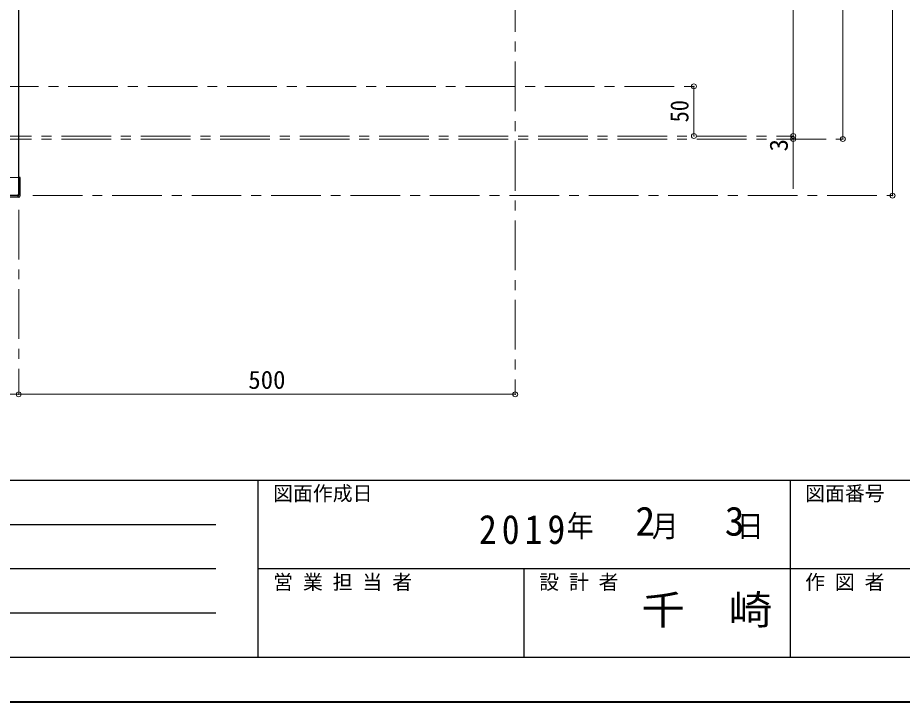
# Model space of a CAD drawing. Units: millimetres at full size, sheet at 1:10. Extents: x -2114 to 1936, y -1399 to 1411.
# Drawn here: x -387 to 504, y -1399 to -710 of the extents above; entities that cross this region are included whole.
import ezdxf
from ezdxf.enums import TextEntityAlignment as Align

# ---------------------------------------------------------------- set-up
doc = ezdxf.new("R2010")
doc.units = ezdxf.units.MM
doc.header["$LTSCALE"] = 10
doc.header["$PDMODE"] = 32
doc.header["$PDSIZE"] = 5
doc.linetypes.add('CHAIN1', pattern=[8, 5, -1, 1, -1])
doc.linetypes.add('DASHED1', pattern=[1.8, 1.2, -0.6])
doc.layers.add('0-0_ﾚｲﾔ1', color=4, linetype='Continuous', lineweight=9)
doc.styles.add('ＭＳ ゴシック', font='')
doc.styles.get('ＭＳ ゴシック').set_extended_font_data('MS Gothic')

msp = doc.modelspace()

# ---------------------------------------------------------------- linework, layer by layer
at = {"layer": '0-0_ﾚｲﾔ1'}
for p, q in [((394.08, -828.64), (394.08, -78.64)), ((444.08, -78.64), (444.08, -831.64)), ((494.08, -888.64), (494.08, -78.64)), ((294.08, -778.64), (294.08, -828.64)), ((394.08, -828.64), (394.08, -881.64)), ((-1095.92, -1088.64), (-385.92, -1088.64)), ((-385.92, -1088.64), (114.08, -1088.64))]:
    msp.add_line(p, q, dxfattribs=at)
at = {"layer": '0-0_ﾚｲﾔ1', "color": 5, "lineweight": 25}
for p, q in [((-385.92, -887.84), (-385.92, -542.14)), ((-384.32, -870.24), (-385.92, -870.24)), ((-384.32, -888.64), (-384.32, -870.24)), ((-385.92, -890.24), (-1095.92, -890.24)), ((-386.72, -888.64), (-1095.12, -888.64))]:
    msp.add_line(p, q, dxfattribs=at)
at = {"layer": '0-0_ﾚｲﾔ1', "linetype": 'CHAIN1'}
for p, q in [((114.08, -593.64), (114.08, -1088.64)), ((-575.92, -778.64), (294.08, -778.64)), ((-422.92, -828.64), (394.08, -828.64)), ((-422.92, -831.64), (444.08, -831.64)), ((-371.72, -888.64), (494.08, -888.64)), ((-385.92, -902.84), (-385.92, -1088.64))]:
    msp.add_line(p, q, dxfattribs=at)
at = {"layer": '0-0_ﾚｲﾔ1', "linetype": 'DASHED1'}
msp.add_line((-385.92, -870.24), (-1095.92, -870.24), dxfattribs=at)
at = {"layer": '0-0_ﾚｲﾔ1', "color": 6, "lineweight": 25}
for p, q in [((-2068.92, -1175.06), (1891.08, -1175.06)), ((-144.64, -1353.64), (-144.64, -1175.06)), ((391.08, -1175.06), (391.08, -1353.64)), ((-1116.06, -1219.71), (-187.49, -1219.71)), ((-187.49, -1264.35), (-1116.06, -1264.35)), ((1891.08, -1264.35), (-144.64, -1264.35)), ((123.22, -1353.64), (123.22, -1264.35)), ((-187.49, -1308.99), (-1116.06, -1308.99)), ((1891.08, -1353.64), (-2068.92, -1353.64))]:
    msp.add_line(p, q, dxfattribs=at)
at = {"layer": '0-0_ﾚｲﾔ1', "color": 1, "lineweight": 40}
msp.add_line((1936.08, -1398.64), (-2113.92, -1398.64), dxfattribs=at)
at = {"layer": '0-0_ﾚｲﾔ1', "color": 5, "lineweight": 25}
for centre, radius in [((-387.52, -887.04), 1.6), ((-386.72, -887.84), 0.8), ((-385.92, -888.64), 1.6)]:
    msp.add_arc(centre, radius, 270, 0, dxfattribs=at)
at = {"layer": '0-0_ﾚｲﾔ1', "color": 1}
for p in [(294.08, -778.64), (294.08, -828.64), (394.08, -828.64), (394.08, -831.64), (444.08, -831.64), (494.08, -888.64), (-385.92, -1088.64), (114.08, -1088.64)]:
    msp.add_point(p, dxfattribs=at)

# ---------------------------------------------------------------- texts
at = {"layer": '0-0_ﾚｲﾔ1', "color": 7, "style": 'ＭＳ ゴシック', "width": 0.9}
msp.add_text('50', height=18.33, rotation=90, dxfattribs=at).set_placement((294.08, -814.89), align=Align.BOTTOM_LEFT)
at = {"layer": '0-0_ﾚｲﾔ1', "color": 7, "style": 'ＭＳ ゴシック'}
msp.add_text('3', height=18.33, rotation=90, dxfattribs=at).set_placement((394.08, -844.14), align=Align.BOTTOM_LEFT)
for s, height, p in [('500', 18.33, (-154.67, -1088.64)), ('図面作成日', 14.66, (-129.64, -1200.06)), ('図面番号', 14.66, (406.08, -1200.06)), ('2', 29.33, (235.08, -1239.71)), ('3', 29.33, (325.08, -1239.71)), ('営 業 担 当 者', 14.66, (-129.64, -1289.35)), ('設 計 者', 14.66, (138.22, -1289.35)), ('作 図 者', 14.66, (406.08, -1289.35))]:
    msp.add_text(s, height=height, dxfattribs=at).set_placement(p, align=Align.BOTTOM_LEFT)
at = {"layer": '0-0_ﾚｲﾔ1', "color": 7, "style": 'ＭＳ ゴシック', "width": 1.1}
msp.add_text('千\u3000崎', height=29.33, dxfattribs=at).set_placement((241.08, -1328.99), align=Align.BOTTOM_LEFT)
at = {"layer": '0-0_ﾚｲﾔ1', "color": 7, "attachment_point": 7, "style": 'ＭＳ ゴシック'}
for s, insert, char_height in [('\\T1.28;\\W0.9;2019', (77.58, -1239.71), 29.33), ('\\T1.27;\\W0.9;年\\~\\~\\~月\\~\\~\\~日', (166.08, -1234.71), 21.99)]:
    msp.add_mtext(s, dxfattribs=dict(at, insert=insert, char_height=char_height))

doc.saveas('drawing.dxf')
